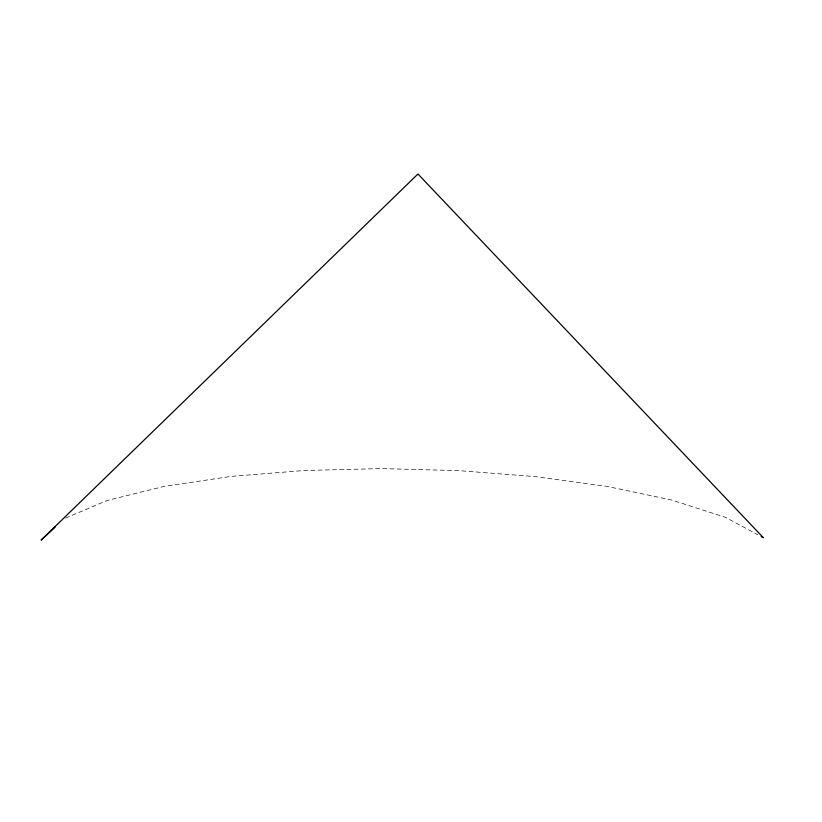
<?xml version="1.0" encoding="UTF-8"?>
<svg xmlns="http://www.w3.org/2000/svg" width="822" height="822" viewBox="0 0 822 822"><rect width="100%" height="100%" fill="white"/><g stroke="black" fill="none" stroke-linecap="round" stroke-linejoin="round"><path stroke-width="0.62" stroke-dasharray="4.11 3.08" d="M65.534 518.127L106.881 500.588L163.763 486.47L230.705 476.441L304.14 470.503L381.11 468.591L458.984 470.646L535.245 476.606L607.222 486.439L671.831 500.064L725.353 517.295L757.792 534.721"/><path stroke-width="1.23" d="M55.053 527.231L41.1 540.136L417.956 173.997L763.381 537.732L761.141 536.53"/></g></svg>
